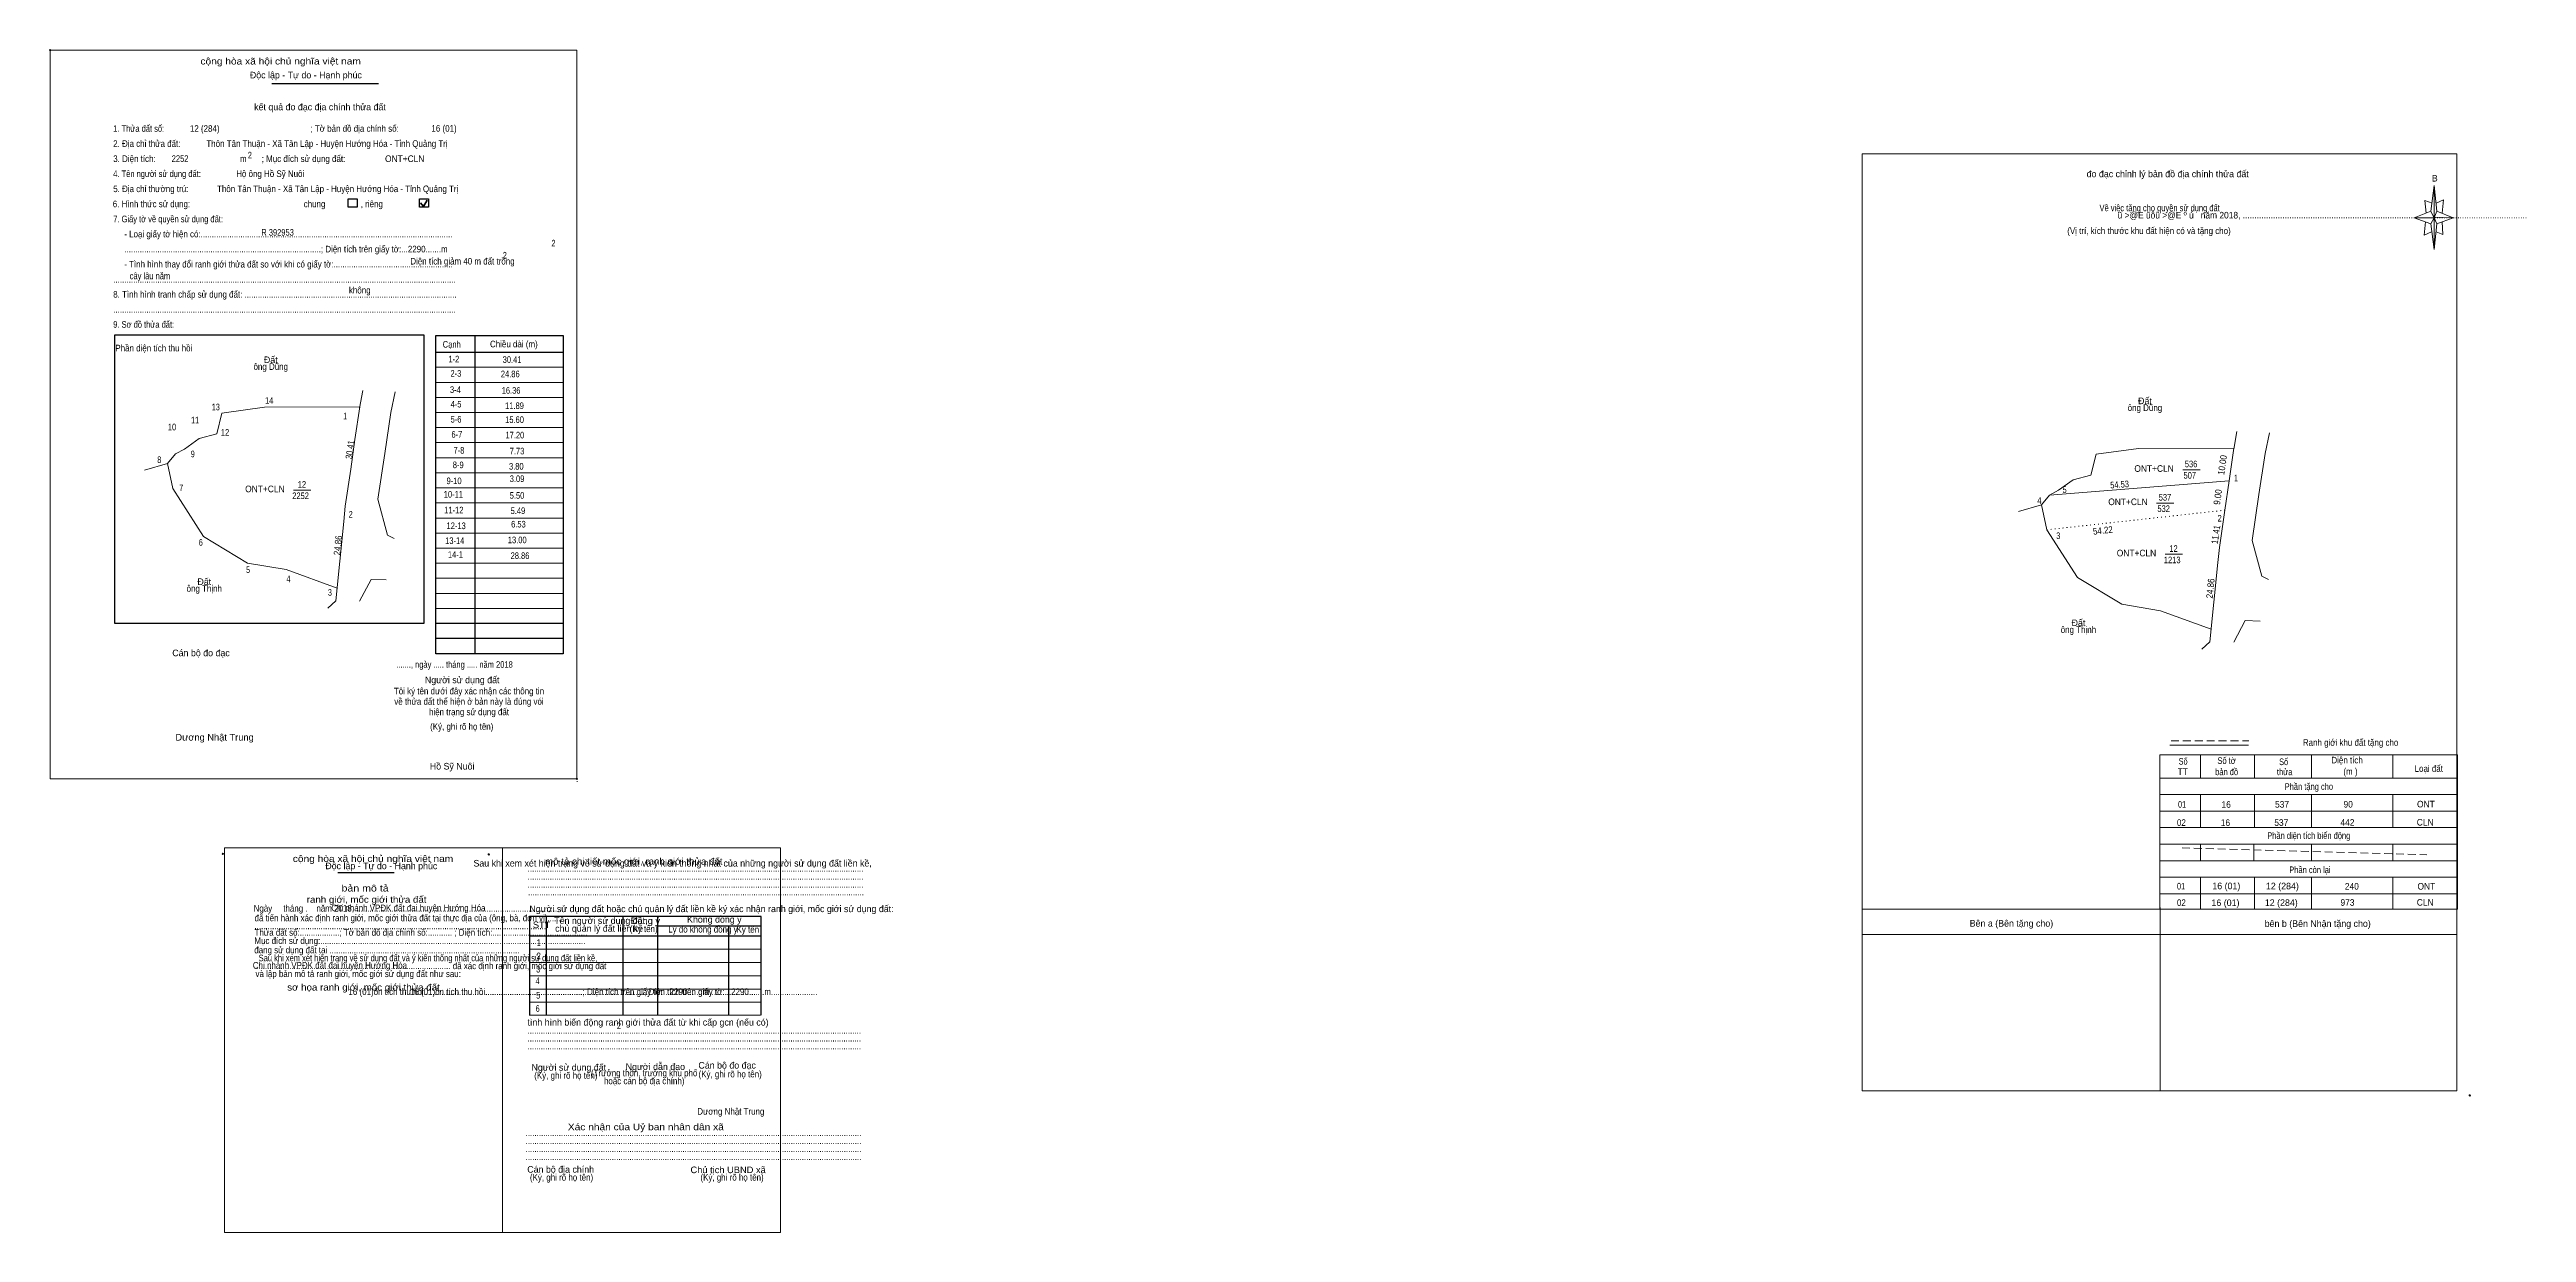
# Model space of a CAD drawing. Header units: metres. Extents: x 546923 to 548902, y 1836716 to 1837074.
# Drawn here: x 548152 to 548902, y 1836716 to 1837074 of the extents above.
import ezdxf
from ezdxf.enums import TextEntityAlignment as Align

# ---------------------------------------------------------------- set-up
doc = ezdxf.new("R2010")
doc.units = ezdxf.units.M
doc.header["$LTSCALE"] = 0.8
doc.header["$PDMODE"] = 32
doc.header["$PDSIZE"] = 0.4
doc.linetypes.add('DOTTED', pattern=[1.5, 0.3, -1.2])
doc.linetypes.add('MEDIUM_DASHED', pattern=[4.5, 3, -1.5])
for name, color, linetype, lineweight in [('10', 7, 'Continuous', 13), ('17', 7, 'Continuous', 13), ('23', 7, 'Continuous', 13), ('3', 7, 'Continuous', 13), ('5', 7, 'Continuous', 13), ('54', 7, 'DOTTED', 25), ('6', 7, 'Continuous', 13), ('63', 7, 'Continuous', 13), ('7', 7, 'Continuous', 13)]:
    doc.layers.add(name, color=color, linetype=linetype, lineweight=lineweight)
for name, color, linetype in [('25', 7, 'Continuous'), ('30', 7, 'Continuous'), ('34', 7, 'Continuous')]:
    doc.layers.add(name, color=color, linetype=linetype)

msp = doc.modelspace()

# ---------------------------------------------------------------- linework, layer by layer
at = {"layer": '10'}
for p, q in [((548217.12, 1836965.8), (548204.24, 1836964.06)), ((548217.12, 1836965.8), (548204.24, 1836964.06)), ((548784.44, 1836953.35), (548771.56, 1836951.61)), ((548784.44, 1836953.35), (548771.56, 1836951.61)), ((548187.78, 1836948.74), (548180.79, 1836946.75)), ((548243.25, 1836947.11), (548241.61, 1836935.83)), ((548797.8, 1836946.91), (548803.06, 1836946.91)), ((548225.94, 1836940.73), (548231.2, 1836940.73)), ((548755.1, 1836936.29), (548748.11, 1836934.3)), ((548789.9, 1836936.83), (548795.16, 1836936.83)), ((548241.15, 1836931.25), (548238.73, 1836907.22)), ((548810.57, 1836934.66), (548808.93, 1836923.38)), ((548792.48, 1836921.32), (548797.74, 1836921.32)), ((548223.74, 1836916.68), (548212.01, 1836918.62)), ((548808.47, 1836918.8), (548806.05, 1836894.77)), ((548791.06, 1836904.23), (548779.33, 1836906.17))]:
    msp.add_line(p, q, dxfattribs=at)
at = {"layer": '23'}
for p, q in [((548245.93, 1836965.55), (548246.89, 1836970.9)), ((548256.71, 1836970.49), (548255.44, 1836964.26)), ((548813.25, 1836953.1), (548814.21, 1836958.45)), ((548824.03, 1836958.04), (548822.76, 1836951.81)), ((548249.41, 1836913.72), (548245.92, 1836907.17)), ((548249.41, 1836913.72), (548253.97, 1836913.54)), ((548238.73, 1836907.23), (548236.3, 1836905.02)), ((548816.73, 1836901.27), (548813.24, 1836894.72)), ((548816.73, 1836901.27), (548821.29, 1836901.09)), ((548806.05, 1836894.78), (548803.62, 1836892.57))]:
    msp.add_line(p, q, dxfattribs=at)
for points in [[(548255.44, 1836964.26), (548253.53, 1836951.83), (548251.49, 1836937.98), (548254.43, 1836927.09), (548256.42, 1836926.09)], [(548822.76, 1836951.81), (548820.85, 1836939.38), (548818.81, 1836925.53), (548821.75, 1836914.64), (548823.74, 1836913.64)]]:
    msp.add_lwpolyline(points, dxfattribs=at)
at = {"layer": '3'}
for p, q in [((548245.98, 1836965.92), (548217.12, 1836965.8)), ((548244.54, 1836956.02), (548245.98, 1836965.92)), ((548204.24, 1836964.06), (548202.68, 1836957.72)), ((548243.25, 1836947.11), (548244.54, 1836956.02)), ((548771.56, 1836951.61), (548770, 1836945.27)), ((548813.3, 1836953.47), (548784.44, 1836953.35)), ((548811.86, 1836943.57), (548813.3, 1836953.47)), ((548757.5, 1836939.23), (548811.86, 1836943.57)), ((548810.57, 1836934.66), (548811.86, 1836943.57)), ((548241.15, 1836931.25), (548241.61, 1836935.83)), ((548212.01, 1836918.62), (548198.67, 1836926.71)), ((548808.47, 1836918.8), (548808.93, 1836923.38)), ((548212.01, 1836918.62), (548223.74, 1836916.68)), ((548239.12, 1836911.09), (548223.74, 1836916.68)), ((548779.33, 1836906.17), (548765.99, 1836914.26)), ((548779.33, 1836906.17), (548791.06, 1836904.23)), ((548806.44, 1836898.64), (548791.06, 1836904.23))]:
    msp.add_line(p, q, dxfattribs=at)
for points in [[(548204.24, 1836964.06), (548202.68, 1836957.72), (548197.37, 1836956.34)], [(548197.37, 1836956.34), (548192.9, 1836953.14), (548190.18, 1836951.68), (548187.78, 1836948.74), (548189.36, 1836941.17), (548198.67, 1836926.71)], [(548771.56, 1836951.61), (548770, 1836945.27), (548764.69, 1836943.89)], [(548764.69, 1836943.89), (548760.22, 1836940.69), (548757.5, 1836939.23), (548755.1, 1836936.29), (548756.68, 1836928.72), (548765.99, 1836914.26)]]:
    msp.add_lwpolyline(points, dxfattribs=at)
at = {"layer": '5'}
for p, q in [((548872.9, 1837025.14), (548873.9, 1837032.94)), ((548872.9, 1837021.34), (548867.9, 1837023.14)), ((548874.7, 1837021.34), (548873.9, 1837013.54)), ((548876.5, 1837018.14), (548874.5, 1837018.94)), ((548874.7, 1837025.14), (548879.7, 1837023.14)), ((548876.3, 1837021.94), (548876.5, 1837018.14)), ((548790.86, 1836860.58), (548881.02, 1836860.58)), ((548793.94, 1836863.58), (548817.74, 1836863.58)), ((548803.22, 1836860.58), (548803.22, 1836853.74)), ((548819.5, 1836860.58), (548819.5, 1836853.58)), ((548836.82, 1836860.58), (548836.82, 1836853.58)), ((548861.42, 1836860.58), (548861.42, 1836853.58)), ((548881.02, 1836860.58), (548881.02, 1836813.94)), ((548790.86, 1836853.58), (548881.02, 1836853.58)), ((548790.86, 1836848.58), (548881.02, 1836848.58)), ((548803.22, 1836848.58), (548803.22, 1836838.58)), ((548819.5, 1836848.58), (548819.5, 1836838.58)), ((548836.82, 1836848.58), (548836.82, 1836838.58)), ((548861.42, 1836848.58), (548861.42, 1836838.58)), ((548790.86, 1836843.58), (548881.02, 1836843.58)), ((548790.86, 1836838.58), (548881.02, 1836838.58)), ((548790.86, 1836833.58), (548881.02, 1836833.58)), ((548803.22, 1836833.58), (548803.22, 1836828.58)), ((548819.3, 1836833.58), (548819.3, 1836828.58)), ((548836.82, 1836833.58), (548836.82, 1836828.58)), ((548861.42, 1836833.58), (548861.42, 1836828.58)), ((548790.86, 1836828.58), (548881.02, 1836828.58)), ((548790.86, 1836823.58), (548881.02, 1836823.58)), ((548803.22, 1836823.58), (548803.22, 1836813.94)), ((548819.5, 1836823.58), (548819.5, 1836813.94)), ((548836.82, 1836823.58), (548836.82, 1836813.94)), ((548861.42, 1836823.58), (548861.42, 1836813.94)), ((548790.86, 1836818.58), (548881.02, 1836818.58)), ((548701.02, 1836813.94), (548881.02, 1836813.94)), ((548701.02, 1836813.94), (548881.02, 1836813.94)), ((548701.02, 1836813.94), (548881.02, 1836813.94)), ((548791.02, 1836814.42), (548791.02, 1836759.02)), ((548701.02, 1836806.22), (548880.62, 1836806.22))]:
    msp.add_line(p, q, dxfattribs=at)
at = {"layer": '5', "linetype": 'MEDIUM_DASHED'}
msp.add_line((548794.26, 1836864.9), (548817.86, 1836864.9), dxfattribs=at)
at = {"layer": '5'}
for points in [[(548700.78, 1837042.5), (548880.78, 1837042.5), (548880.78, 1836758.9), (548700.78, 1836758.9)], [(548873.9, 1837032.94), (548874.7, 1837025.14), (548873.9, 1837023.14)], [(548873.9, 1837023.14), (548867.9, 1837023.14), (548872.9, 1837025.14), (548874.7, 1837021.34), (548879.7, 1837023.14), (548873.9, 1837023.34)], [(548873.9, 1837023.14), (548873.9, 1837013.54), (548872.9, 1837021.34)]]:
    msp.add_lwpolyline(points, close=True, dxfattribs=at)
for points in [[(548873.3, 1837027.54), (548871.1, 1837028.34), (548871.5, 1837024.54)], [(548874.5, 1837027.54), (548876.7, 1837028.54), (548876.3, 1837024.54)], [(548873.9, 1837023.14), (548872.9, 1837025.14), (548867.9, 1837023.14)], [(548871.3, 1837021.94), (548870.9, 1837017.94), (548873.1, 1837018.94)], [(548873.9, 1837023.14), (548874.7, 1837021.34), (548879.7, 1837023.14)]]:
    msp.add_lwpolyline(points, dxfattribs=at)
msp.add_point((548884.7, 1836757.54), dxfattribs=at)
at = {"layer": '54', "lineweight": 13}
msp.add_line((548756.68, 1836928.72), (548810.57, 1836934.66), dxfattribs=at)
at = {"layer": '63'}
msp.add_line((548790.86, 1836860.58), (548790.86, 1836813.94), dxfattribs=at)
at = {"layer": '63', "linetype": 'MEDIUM_DASHED'}
msp.add_line((548797.59, 1836832.42), (548871.72, 1836830.38), dxfattribs=at)
at = {"layer": '7', "lineweight": 25}
for p, q in [((548219.42, 1837063.75), (548251.66, 1837063.75)), ((548268.99, 1836891.23), (548268.99, 1836987.57)), ((548268.99, 1836982.47), (548307.54, 1836982.47)), ((548280.78, 1836987.57), (548280.78, 1836891.23)), ((548307.54, 1836900.36), (548268.99, 1836900.36)), ((548307.54, 1836895.8), (548268.99, 1836895.8)), ((548307.54, 1836895.79), (548268.99, 1836895.79)), ((548307.54, 1836891.23), (548268.99, 1836891.23)), ((548239.37, 1836824.99), (548256.39, 1836824.99)), ((548302.38, 1836811.73), (548302.38, 1836781.84)), ((548325.6, 1836811.61), (548325.6, 1836781.84)), ((548336.07, 1836811.61), (548336.07, 1836781.84)), ((548336.07, 1836808.84), (548367.46, 1836808.84)), ((548357.63, 1836808.84), (548357.63, 1836781.84)), ((548297.34, 1836805.79), (548367.46, 1836805.79))]:
    msp.add_line(p, q, dxfattribs=at)
at = {"layer": '7', "lineweight": 35}
for p, q in [((548264.38, 1837027.72), (548265.29, 1837026.54)), ((548265.29, 1837026.54), (548266.39, 1837028.51))]:
    msp.add_line(p, q, dxfattribs=at)
at = {"layer": '7'}
for p, q in [((548268.99, 1836977.91), (548307.54, 1836977.91)), ((548268.99, 1836973.35), (548307.54, 1836973.35)), ((548268.99, 1836968.79), (548307.54, 1836968.79)), ((548268.99, 1836964.23), (548307.54, 1836964.23)), ((548268.99, 1836959.67), (548307.54, 1836959.67)), ((548268.99, 1836955.1), (548307.54, 1836955.1)), ((548268.99, 1836950.54), (548307.54, 1836950.54)), ((548268.99, 1836945.98), (548307.54, 1836945.98)), ((548268.99, 1836941.42), (548307.54, 1836941.42)), ((548268.99, 1836936.86), (548307.54, 1836936.86)), ((548268.99, 1836932.29), (548307.54, 1836932.29)), ((548268.99, 1836927.73), (548307.54, 1836927.73)), ((548268.99, 1836923.17), (548307.54, 1836923.17)), ((548268.99, 1836918.61), (548307.54, 1836918.61)), ((548268.99, 1836914.05), (548307.54, 1836914.05)), ((548268.99, 1836909.48), (548307.54, 1836909.48)), ((548268.99, 1836904.92), (548307.54, 1836904.92)), ((548268.99, 1836900.36), (548307.54, 1836900.36)), ((548268.99, 1836895.79), (548307.54, 1836895.79)), ((548297.34, 1836801.78), (548367.46, 1836801.78)), ((548297.34, 1836797.76), (548367.46, 1836797.76)), ((548297.34, 1836793.75), (548367.46, 1836793.75)), ((548297.34, 1836789.74), (548367.46, 1836789.74)), ((548297.34, 1836785.72), (548367.46, 1836785.72)), ((548297.22, 1836781.84), (548367.34, 1836781.84))]:
    msp.add_line(p, q, dxfattribs=at)
for points in [[(548152.28, 1837073.87), (548311.69, 1837073.87), (548311.69, 1836853.37), (548152.28, 1836853.37)], [(548205.02, 1836832.45), (548289.17, 1836832.45), (548289.17, 1836716.06), (548205.02, 1836716.06)], [(548289.17, 1836832.45), (548373.32, 1836832.45), (548373.32, 1836716.06), (548289.17, 1836716.06)], [(548289.17, 1836832.44), (548373.32, 1836832.44), (548373.32, 1836716.06), (548289.17, 1836716.06)]]:
    msp.add_lwpolyline(points, close=True, dxfattribs=at)
at = {"layer": '7', "lineweight": 25}
for points in [[(548242.49, 1837028.89), (548245.23, 1837028.89), (548245.23, 1837026.34), (548242.49, 1837026.34)], [(548264.03, 1837028.89), (548266.77, 1837028.89), (548266.77, 1837026.34), (548264.03, 1837026.34)], [(548171.82, 1836987.72), (548265.34, 1836987.72), (548265.34, 1836900.36), (548171.82, 1836900.36)]]:
    msp.add_lwpolyline(points, close=True, dxfattribs=at)
for points in [[(548268.99, 1836987.57), (548307.54, 1836987.57), (548307.54, 1836891.23)], [(548367.46, 1836781.84), (548367.46, 1836811.73), (548297.34, 1836811.73), (548297.34, 1836781.84)]]:
    msp.add_lwpolyline(points, dxfattribs=at)
at = {"layer": '7'}
for p in [(548152.28, 1837073.87), (548311.69, 1836853.37), (548204.57, 1836830.65), (548285.02, 1836830.48)]:
    msp.add_point(p, dxfattribs=at)

# ---------------------------------------------------------------- texts
at = {"layer": '10'}
for s, width, p in [('12', 0.85, (548228.475, 1836941.46)), ('ONT+CLN', 0.95, (548789.13, 1836946.27)), ('507', 0.85, (548799.94, 1836944.2)), ('536', 0.85, (548800.33, 1836947.64)), ('ONT+CLN', 0.95, (548217.27, 1836940.09)), ('2252', 0.85, (548228.075, 1836938.02)), ('ONT+CLN', 0.95, (548781.23, 1836936.19)), ('532', 0.85, (548792.04, 1836934.12)), ('537', 0.85, (548792.43, 1836937.56)), ('ONT+CLN', 0.95, (548783.81, 1836920.68)), ('1213', 0.85, (548794.625, 1836918.61)), ('12', 0.85, (548795.015, 1836922.05))]:
    msp.add_text(s, height=2, dxfattribs=dict(at, width=width)).set_placement(p, align=Align.CENTER)
at = {"layer": '17'}
for s, width, p in [('2', 0.75, (548323.85, 1836777.61)), ('Dương Nhật Trung', 0.9, (548348.16, 1836751.71))]:
    msp.add_text(s, height=2, dxfattribs=dict(at, width=width)).set_placement(p)
at = {"layer": '25', "width": 0.9}
for p in [(548237.36, 1836813.29), (548213.62, 1836795.91)]:
    msp.add_text('Chi nhánh VPĐK đất đai huyện Hướng Hóa', height=2, dxfattribs=at).set_placement(p)
at = {"layer": '30', "width": 0.85}
for s, p in [('1-2', (548276.1, 1836979.38)), ('30.41', (548294.94, 1836979.23)), ('2-3', (548276.73, 1836975.05)), ('24.86', (548294.38, 1836974.89)), ('3-4', (548276.58, 1836970.12)), ('4-5', (548276.78, 1836965.74)), ('16.36', (548294.64, 1836969.9)), ('11.89', (548295.67, 1836965.27)), ('5-6', (548276.78, 1836961.17)), ('6-7', (548277.02, 1836956.59)), ('15.60', (548295.69, 1836961.06)), ('17.20', (548295.78, 1836956.37)), ('7-8', (548277.65, 1836951.77)), ('7.73', (548295.8, 1836951.54)), ('9-10', (548276.81, 1836942.54)), ('8-9', (548277.43, 1836947.37)), ('3.80', (548295.58, 1836946.93)), ('3.09', (548295.8, 1836943.17)), ('10-11', (548277.23, 1836938.47)), ('11-12', (548277.37, 1836933.7)), ('5.50', (548295.8, 1836938.12)), ('5.49', (548296.08, 1836933.49)), ('12-13', (548278.07, 1836928.93)), ('6.53', (548296.22, 1836929.42)), ('13-14', (548277.65, 1836924.44)), ('14-1', (548277.23, 1836920.24)), ('13.00', (548296.5, 1836924.66)), ('28.86', (548297.34, 1836919.89))]:
    msp.add_text(s, height=2, dxfattribs=at).set_placement(p, align=Align.RIGHT)
at = {"layer": '34', "width": 0.9}
for p in [(548242.56, 1836787.93), (548261.18, 1836787.93)]:
    msp.add_text('16 (01)ðn tích thu hồi........................................................................; Diện tích trên giấy tờ:...2290.......m.....................', height=2, dxfattribs=at).set_placement(p)
at = {"layer": '5'}
for s, p in [('đo đạc chỉnh lý bản đồ địa chính thửa đất', (548793.255, 1837035.44)), ('B', (548874.095, 1837034.12)), ('16 (01)', (548810.745, 1836814.84)), ('16 (01)', (548811.005, 1836819.94)), ('12 (284)', (548827.64, 1836814.88)), ('12 (284)', (548827.98, 1836819.9)), ('Bên a (Bên tặng cho)', (548745.955, 1836808.62)), ('bên b (Bên Nhận tặng cho)', (548838.675, 1836808.54))]:
    msp.add_text(s, height=2, dxfattribs=at).set_placement(p, align=Align.CENTER)
for s, width, p in [('Về việc tặng cho quyền sử dụng đất', 0.85, (548790.815, 1837025.14)), ('(Vị trí, kích thước khu đất hiện có và tặng cho)', 0.9, (548787.595, 1837018.22)), ('Ranh giới khu đất tặng cho', 0.9, (548848.625, 1836863.34)), ('TT', 0.95, (548797.82, 1836854.54)), ('Số', 0.8, (548797.92, 1836857.66)), ('bản đồ', 0.85, (548811.105, 1836854.46)), ('Số tờ', 0.85, (548811.08, 1836857.86)), ('thửa', 0.85, (548828.66, 1836854.46)), ('Số', 0.8, (548828.36, 1836857.5)), ('Diện tích', 0.9, (548847.555, 1836858.02)), ('(m )', 0.9, (548848.585, 1836854.58)), ('Loại đất', 0.9, (548872.29, 1836855.46)), ('01', 0.8, (548797.615, 1836844.62)), ('16', 0.95, (548810.955, 1836844.58)), ('537', 0.95, (548827.865, 1836844.62)), ('Phần tặng cho', 0.85, (548835.985, 1836850.02)), ('90', 0.95, (548847.895, 1836844.66)), ('ONT', 0.95, (548871.4, 1836844.7)), ('02', 0.9, (548797.395, 1836839.12)), ('16', 0.95, (548810.735, 1836839.08)), ('537', 0.95, (548827.645, 1836839.12)), ('442', 0.95, (548847.67, 1836839.16)), ('CLN', 0.95, (548871.2, 1836839.2)), ('Phần diện tích biến động', 0.85, (548835.96, 1836835.18)), ('Phần còn lại', 0.85, (548836.31, 1836824.82)), ('02', 0.9, (548797.395, 1836814.88)), ('01', 0.8, (548797.295, 1836819.86)), ('973', 0.95, (548847.68, 1836814.92)), ('240', 0.95, (548849, 1836819.82)), ('CLN', 0.95, (548871.2, 1836814.96)), ('ONT', 0.95, (548871.56, 1836819.82))]:
    msp.add_text(s, height=2, dxfattribs=dict(at, width=width)).set_placement(p, align=Align.CENTER)
at = {"layer": '5', "width": 0.95}
msp.add_text('ũ >@E ũôũ >@E º ú   năm 2018, ..........................................................................................................................', height=2, dxfattribs=at).set_placement((548778.1, 1837022.94))
at = {"layer": '54'}
for p in [(548219.05, 1836979.18), (548786.37, 1836966.73), (548198.92, 1836912.02), (548766.24, 1836899.57)]:
    msp.add_text('Đất', height=2, dxfattribs=at).set_placement(p, align=Align.CENTER)
for s, width, p in [('ông Dũng', 0.9, (548219.045, 1836977.12)), ('13', 0.8, (548202.405, 1836964.88)), ('14', 0.85, (548218.58, 1836966.86)), ('ông Dũng', 0.9, (548786.365, 1836964.67)), ('10', 0.85, (548189.15, 1836958.83)), ('11', 0.75, (548196.13, 1836960.92)), ('12', 0.85, (548205.205, 1836957.2)), ('1', 0.65, (548241.565, 1836962.14)), ('8', 0.75, (548185.31, 1836948.93)), ('9', 0.8, (548195.43, 1836950.68)), ('7', 0.75, (548191.94, 1836940.43)), ('2', 0.8, (548243.24, 1836932.4)), ('6', 0.8, (548197.87, 1836923.9)), ('5', 0.75, (548212.175, 1836915.63)), ('4', 0.8, (548224.385, 1836912.84)), ('ông Thịnh', 0.9, (548198.915, 1836909.96)), ('3', 0.75, (548236.95, 1836908.77)), ('ông Thịnh', 0.9, (548766.235, 1836897.51))]:
    msp.add_text(s, height=2, dxfattribs=dict(at, width=width)).set_placement(p, align=Align.CENTER)
for s, rotation, width, p in [('30.41', 81.762, 0.85, (548244.022, 1836952.822)), ('10.00', 81.789, 0.9, (548810.786, 1836948.192)), ('9.00', 81.789, 0.9, (548809.392, 1836938.487)), ('11.41', 81.789, 0.85, (548808.809, 1836927.137)), ('24.86', 84.249, 0.9, (548240.351, 1836923.905))]:
    msp.add_text(s, height=2, rotation=rotation, dxfattribs=dict(at, width=width)).set_placement(p, align=Align.CENTER)
at = {"layer": '6'}
for s, width, p in [('ONT+CLN', 0.95, (548253.63, 1837040.03)), ('Hộ ông Hồ Sỹ Nuôi', 0.9, (548208.58, 1837035.49))]:
    msp.add_text(s, height=2, dxfattribs=dict(at, width=width)).set_placement(p)
at = {"layer": '63', "width": 0.9}
msp.add_text('Phần diện tích thu hồi', height=2, dxfattribs=at).set_placement((548183.65, 1836982.71), align=Align.CENTER)
at = {"layer": '63'}
for s, rotation, width, p in [('54.53', 4.565, 0.85, (548778.76, 1836941.433)), ('54.22', 6.29, 0.9, (548773.755, 1836927.54)), ('24.86', 84.249, 0.9, (548807.171, 1836910.875))]:
    msp.add_text(s, height=2, rotation=rotation, dxfattribs=dict(at, width=width)).set_placement(p, align=Align.CENTER)
for s, width, p in [(' 1', 0.75, (548814.53, 1836943.38)), (' 4', 0.85, (548755.04, 1836936.55)), (' 5', 0.8, (548762.66, 1836939.87)), (' 3', 0.8, (548760.75, 1836925.92)), (' 2', 0.85, (548809.61, 1836931.22))]:
    msp.add_text(s, height=2, dxfattribs=dict(at, width=width)).set_placement(p, align=Align.RIGHT)
at = {"layer": '7'}
for s, width, p in [('cộng hòa xã hội chủ nghĩa việt nam', 1.15, (548197.76, 1837069.55)), ('1. Thửa đất số:', 0.85, (548171.36, 1837049.17)), ('12 (284)', 0.9, (548194.57, 1837049.17)), ('; Tờ bản đồ địa chính số:', 0.9, (548231.07, 1837049.17)), ('16 (01)', 0.9, (548267.69, 1837049.21)), ('3. Diện tích:', 0.9, (548171.36, 1837040.04)), ('2. Địa chỉ thửa đất:', 0.9, (548171.36, 1837044.61)), ('2252', 0.85, (548189.07, 1837040.07)), ('Thôn Tân Thuận - Xã Tân Lập - Huyện Hướng Hóa - Tỉnh Quảng Trị', 0.9, (548199.56, 1837044.61)), ('m', 0.9, (548209.72, 1837040.04)), ('2', 0.8, (548212.11, 1837041.11)), ('; Mục đích sử dụng đất:', 0.9, (548216.31, 1837040.04)), ('4. Tên người sử dụng đất:', 0.85, (548171.36, 1837035.48)), ('5. Địa chỉ thường trú:', 0.9, (548171.36, 1837030.92)), ('Thôn Tân Thuận - Xã Tân Lập - Huyện Hướng Hóa - Tỉnh Quảng Trị', 0.9, (548202.79, 1837030.92)), ('6. Hình thức sử dụng:', 0.9, (548171.21, 1837026.35)), ('chung                , riêng', 0.9, (548229.03, 1837026.35)), ('7. Giấy tờ về quyền sử dụng đất:', 0.85, (548171.36, 1837021.79)), ('     - Loại giấy tờ hiện có:..................................................................................................................', 0.9, (548171.36, 1837017.23)), ('R 392953', 0.85, (548216.18, 1837017.73)), ('     - Tình hình thay đổi ranh giới thửa đất so với khi có giấy tờ:......................................................', 0.9, (548171.36, 1837008.11)), ('     .........................................................................................; Diện tích trên giấy tờ:...2290.......m', 0.9, (548171.36, 1837012.67)), ('Diện tích giảm 40 m đất trồng', 0.9, (548261.29, 1837009.01)), ('2', 0.8, (548289.29, 1837010.82)), ('2', 0.8, (548304.01, 1837014.47)), ('...........................................................................................................................................................', 0.9, (548171.36, 1837003.55)), ('cây lâu năm ', 0.85, (548176.35, 1837004.56)), ('8. Tình hình tranh chấp sử dụng đất: ................................................................................................', 0.9, (548171.36, 1836998.99)), ('không', 0.9, (548242.71, 1837000.24)), ('9. Sơ đồ thửa đất:', 0.85, (548171.36, 1836989.87)), ('...........................................................................................................................................................', 0.9, (548171.36, 1836994.43)), ('Cạnh', 0.85, (548271.11, 1836983.85)), ('Chiều dài (m)', 0.9, (548285.41, 1836983.94)), ('......., ngày ..... tháng ..... năm 2018', 0.85, (548257.04, 1836886.95)), ('(Ký, ghi rõ họ tên)', 0.9, (548267.29, 1836868.18)), ('Dương Nhật Trung', 1.05, (548190.19, 1836864.93)), ('cộng hòa xã hội chủ nghĩa việt nam', 1.15, (548225.72, 1836828.19)), ('........................................................................................................................................................', 0.9, (548296.8, 1836825.27)), ('........................................................................................................................................................', 0.9, (548296.8, 1836822.87)), ('........................................................................................................................................................', 0.9, (548296.8, 1836820.45)), ('........................................................................................................................................................', 0.9, (548296.94, 1836818.05)), ('Ngày     tháng .    năm 2018, ..............................................................................................', 0.9, (548213.86, 1836813.17)), ('Thửa đất số:..................; Tờ bản đồ địa chính số:........... ; Diện tích:...........................................', 0.9, (548214.16, 1836805.85)), (' đã tiến hành xác định ranh giới, mốc giới thửa đất tại thực địa của (ông, bà, đơn vị)........', 0.9, (548213.48, 1836810.25)), ('....................................................................................................................................', 0.9, (548214.09, 1836807.85)), ('STT', 1.05, (548298.38, 1836808.16)), ('(Ký tên)', 0.9, (548327.73, 1836806.96)), ('Đồng ý', 1.05, (548328, 1836809.39)), ('Lý do không đồng ý', 0.9, (548339.36, 1836806.83)), ('Ký tên', 0.9, (548360.04, 1836806.79)), ('đang sử dụng đất tại ......................................................................................', 0.9, (548214.06, 1836800.56)), ('Mục đích sử dụng:........................................................................................................................', 0.9, (548214.09, 1836803.36)), ('......................................................................................... đã xác định ranh giới, mốc giới sử dụng đất', 0.9, (548213.94, 1836795.75)), (' và lập bản mô tả ranh giới, mốc giới sử dụng đất như sau:', 0.9, (548213.76, 1836793.35)), ('Sau khi xem xét hiện trạng về sử dụng đất và ý kiến thống nhất của những người sử dụng đất liền kề,', 0.85, (548215.38, 1836798.15)), ('.......................................................................................................................................................', 0.9, (548296.76, 1836776.25)), ('.......................................................................................................................................................', 0.9, (548296.76, 1836773.85)), ('.......................................................................................................................................................', 0.9, (548296.76, 1836771.44)), ('(Ký, ghi rõ họ tên)', 0.9, (548298.8, 1836762.59)), ('(Ký, ghi rõ họ tên)', 0.9, (548348.54, 1836762.99)), ('........................................................................................................................................................', 0.9, (548296.18, 1836745.25)), ('........................................................................................................................................................', 0.9, (548296.18, 1836742.83)), ('........................................................................................................................................................', 0.9, (548296.18, 1836740.43)), ('........................................................................................................................................................', 0.9, (548296.18, 1836738.03)), ('(Ký, ghi rõ họ tên)', 0.9, (548297.5, 1836731.75)), ('Chủ tịch UBND xã', 1.05, (548346.1, 1836734.01)), ('(Ký, ghi rõ họ tên)', 0.9, (548349.12, 1836731.75))]:
    msp.add_text(s, height=2, dxfattribs=dict(at, width=width)).set_placement(p)
for s, p in [('Độc lập - Tự do - Hạnh phúc', (548212.72, 1837065.35)), ('Cán bộ đo đạc', (548189.23, 1836890.46)), ('Người sử dụng đất', (548265.7, 1836882.29)), ('Hồ Sỹ Nuôi', (548267.19, 1836856.17)), ('Độc lập - Tự do - Hạnh phúc', (548235.56, 1836826)), ('Sau khi xem xét hiện trạng về sử dụng đất và ý kiến thống nhất của những người sử dụng đất liền kề,', (548280.4, 1836826.81)), ('Người sử dụng đất hoặc chủ quản lý đất liền kề ký xác nhận ranh giới, mốc giới sử dụng đất:', (548297.34, 1836813.01)), ('Tên người sử dụng đất,', (548304.85, 1836809.44)), ('chủ quản lý đất liền kề', (548305.14, 1836807.07)), ('Không đồng ý', (548345.06, 1836809.81)), ('tình hình biến động ranh giới thửa đất từ khi cấp gcn (nếu có)', (548296.76, 1836778.67)), ('Người sử dụng đất', (548297.98, 1836765.01)), ('Người dẫn đạo', (548326.48, 1836765.23)), ('Cán bộ đo đạc', (548348.5, 1836765.65)), ('Cán bộ địa chính', (548296.69, 1836734.15))]:
    msp.add_text(s, height=2, dxfattribs=at).set_placement(p)
for s, p in [('kết quả đo đạc địa chính thửa đất', (548233.945, 1837055.69)), ('.', (548311.788, 1836852.38))]:
    msp.add_text(s, height=2, dxfattribs=at).set_placement(p, align=Align.CENTER)
for s, width, p in [('Tôi ký tên dưới đây xác nhận các thông tin', 0.9, (548279.055, 1836878.91)), ('về thửa đất thể hiện ở bản này là đúng vói', 0.9, (548279.05, 1836875.76)), ('hiện trạng sử dụng đất', 0.9, (548279.05, 1836872.61)), ('mô tả chi tiết mốc giới, ranh giới thửa đất', 1.1, (548328.935, 1836827.39)), ('ranh giới, mốc giới thửa đất', 1.1, (548248.065, 1836815.83)), ('bản mô tả', 1.2, (548247.595, 1836819.25)), ('2', 0.8, (548300.16, 1836798.77)), ('1', 0.65, (548300.165, 1836802.77)), ('4', 0.8, (548299.835, 1836791.23)), ('3', 0.75, (548300, 1836794.74)), ('sơ họa ranh giới, mốc giới thửa đất', 1.1, (548247.115, 1836789.27)), ('5', 0.75, (548299.995, 1836786.82)), ('6', 0.8, (548299.83, 1836782.85)), ('(Trưởng thôn, trưởng khu phố', 0.9, (548332.09, 1836763.33)), ('hoặc cán bộ địa chính)', 0.9, (548332.085, 1836760.93)), ('Xác nhận của Uỷ ban nhân dân xã', 1.15, (548332.585, 1836747))]:
    msp.add_text(s, height=2, dxfattribs=dict(at, width=width)).set_placement(p, align=Align.CENTER)

doc.saveas('drawing.dxf')
